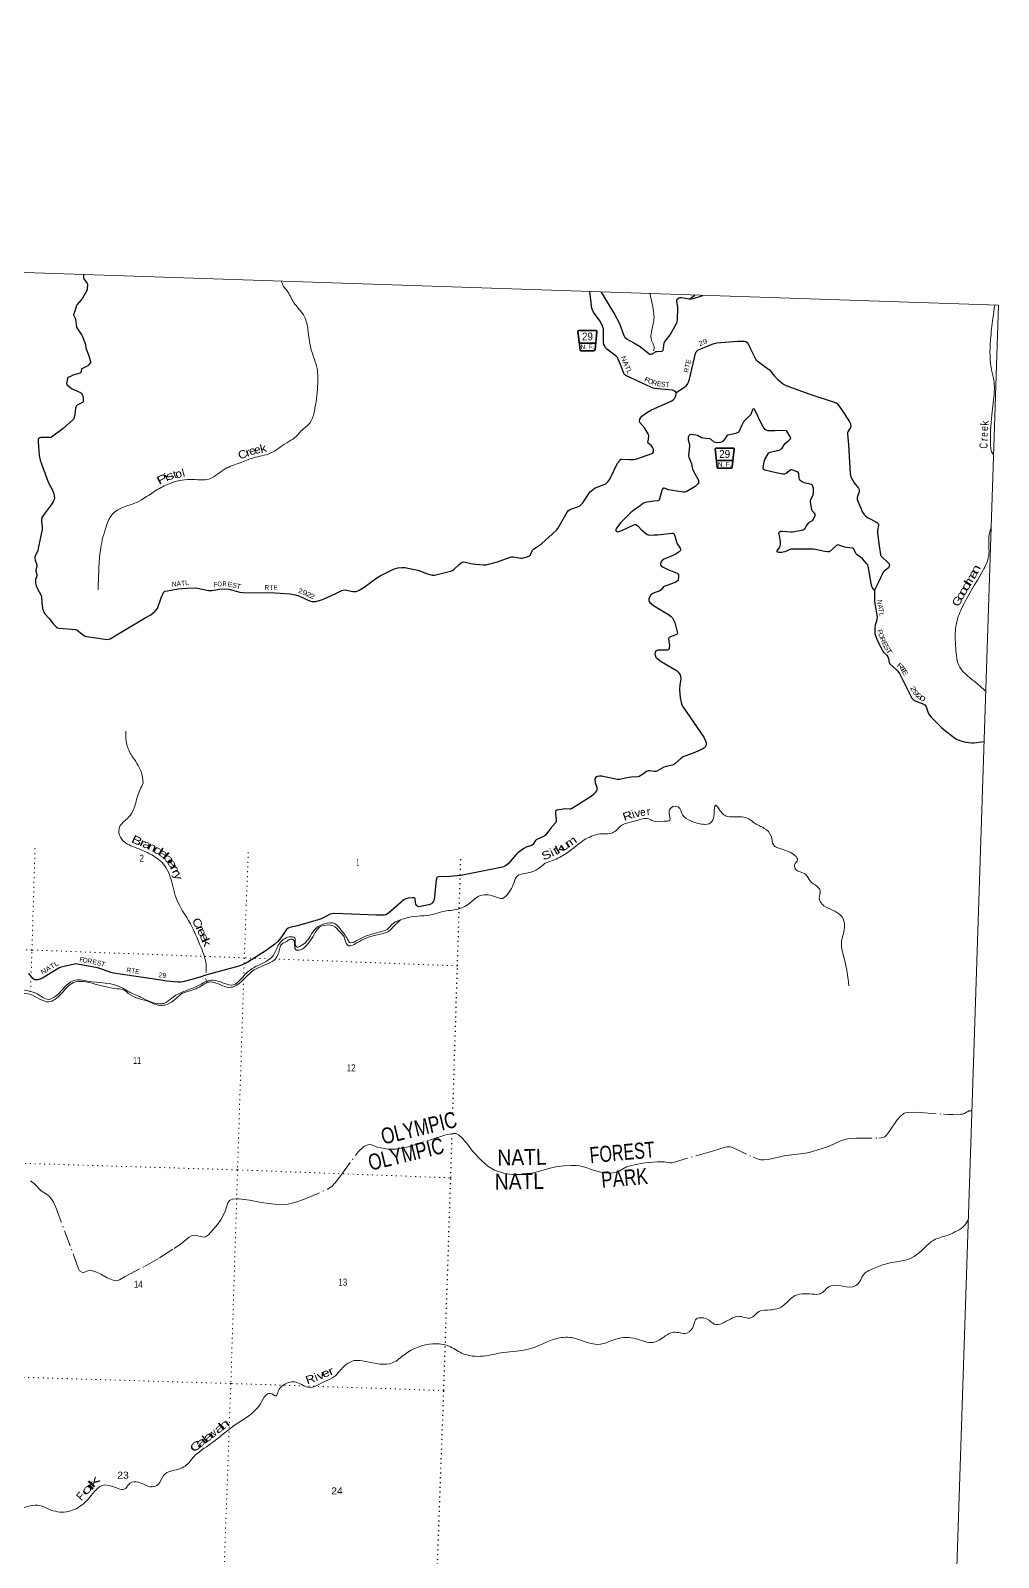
# Model space of a CAD drawing. Header units: feet. Extents: x -932108 to -739700, y 12311 to 202656.
# Drawn here: x -763890 to -739700, y 164492 to 202656 of the extents above; entities that cross this region are included whole.
import ezdxf
from ezdxf.enums import TextEntityAlignment as Align

# ---------------------------------------------------------------- set-up
doc = ezdxf.new("R2010")
doc.units = ezdxf.units.FT
doc.header["$LTSCALE"] = 80
doc.linetypes.add('DOT_DASHED', pattern=[7.7, 5, -1.2, 0.3, -1.2])
doc.linetypes.add('DOTTED', pattern=[1.5, 0.3, -1.2])
for name, color, linetype, lineweight in [('29', 7, 'Continuous', 25), ('30', 7, 'Continuous', 35), ('39', 7, 'Continuous', 13), ('4', 7, 'Continuous', 13), ('44', 7, 'DOT_DASHED', 13), ('6', 7, 'DOTTED', 25), ('7', 7, 'DOTTED', 13)]:
    doc.layers.add(name, color=color, linetype=linetype, lineweight=lineweight)
doc.layers.add('41', color=7, linetype='Continuous')

msp = doc.modelspace()

# ---------------------------------------------------------------- linework, layer by layer
at = {"layer": '29'}
msp.add_line((-747412.06, 195945.88), (-747290.19, 196039.9), dxfattribs=at)
for points in [[(-762563.44, 196554.7), (-762568.93, 196500.8), (-762570.01, 196486.75), (-762566.77, 196471.63), (-762557.09, 196452.07), (-762472.89, 196329.28), (-762466.38, 196312.85), (-762466.38, 196292.33), (-762470.7, 196215.64), (-762476.1, 196183.24), (-762486.72, 196157.66), (-762602.93, 195948.85), (-762623.19, 195921.99), (-762722.75, 195806.27), (-762731.38, 195795.47), (-762738.44, 195779.66), (-762784.78, 195642.98)], [(-747758.03, 193607.46), (-747770.95, 193625.53), (-747792.54, 193642.81), (-747827.08, 193657.93), (-747846.51, 193663.76), (-748212.82, 193697.66), (-748286.93, 193709.78), (-748329.02, 193718.42), (-748384.08, 193740.02), (-748494.87, 193788.84), (-749015.55, 194031.66), (-749034.98, 194046.78), (-749053.59, 194071.09), (-749073.84, 194105.11), (-749143.98, 194308.12), (-749208.76, 194461.56), (-749223.88, 194481), (-749255.37, 194517.82), (-749488.38, 194693.45), (-749517.49, 194727.28), (-749541.23, 194766.16), (-749558.5, 194805.05), (-749569.03, 194862.14), (-749572.54, 195196.06), (-749584.21, 195244.79), (-749600.6, 195291.11), (-749665.4, 195397.49), (-749821.89, 195619.48), (-749852.24, 195691.68), (-749867.23, 195742.62), (-749882.47, 195866.73), (-749908.13, 196127.4)], [(-749632.69, 196118.19), (-749406.87, 195739.25), (-749292.2, 195567.46), (-749169.58, 195333.38), (-749063.08, 195031.93), (-749043.65, 195003.84), (-749026.82, 194982.6), (-748981.04, 194945.52), (-748814.45, 194849.66), (-748652.88, 194758.38), (-748430.23, 194573.08), (-748408.94, 194567.46), (-748380.87, 194565.3), (-748357.12, 194571.78), (-748325.32, 194587.68), (-748271.82, 194625.96), (-748259.97, 194634.43), (-748229.75, 194636.59), (-748108.75, 194638.68), (-748093.74, 194647.39), (-748078.62, 194664.68), (-748073.95, 194717.59), (-748057.8, 194839.11), (-748046.24, 194869.91), (-747902.08, 195050.15), (-747740.76, 195347.34), (-747727.81, 195384.06), (-747718.97, 195418.37), (-747712.18, 195738.28), (-747738.6, 195885.25), (-747739.15, 195903.62), (-747736.12, 195921.14), (-747731.59, 195932.78), (-747725.65, 195941.42), (-747697.58, 195965.18), (-747679.78, 195974.91), (-747654.41, 195980.3), (-747621.64, 195981.45), (-747434.04, 195947.35), (-747412.06, 195945.88)], [(-747412.06, 195945.88), (-747409.91, 195945.74), (-747378.61, 195947.91), (-747321.17, 195959.7), (-747089.97, 196033.23)], [(-762784.78, 195642.98), (-762810.72, 195578.37), (-762814.26, 195556.03), (-762812.88, 195544.88), (-762810.72, 195534.08), (-762774.02, 195463.87), (-762766.03, 195438.41), (-762740.02, 195244.61), (-762731.2, 195221.19), (-762610.71, 195043.21), (-762600.79, 195024.3), (-762520.91, 194836.35), (-762514.17, 194809.98), (-762507.96, 194726.18), (-762501.84, 194699.53), (-762444.76, 194552.11)], [(-747758.03, 193607.46), (-747546.82, 193738.07), (-747504.33, 193778.91), (-747471.95, 193817.8), (-747446.04, 193869.64), (-747417.58, 193937.97), (-747271.28, 194583.49), (-747257.14, 194621.43), (-747235.56, 194645.19), (-747209.65, 194664.63), (-747177.58, 194682.5), (-746855.59, 194815.85), (-746803.05, 194832.41), (-746739.01, 194850.42), (-746220.81, 194889.55), (-746136.68, 194893.62), (-746050.33, 194891.46), (-746016.29, 194880.92), (-745983.4, 194854.74), (-745958.58, 194824.49), (-745916.99, 194729.63), (-745772.91, 194446.44), (-745755.64, 194418.36), (-745731.42, 194397.47), (-745471.75, 194210.97), (-745423.81, 194171.4), (-745296.49, 194017.2), (-745225.64, 193943.09), (-745117.7, 193850.2), (-745068.04, 193817.8), (-744985.34, 193777.01), (-744410.08, 193568.26), (-743756.93, 193346.99), (-743730.62, 193331.74), (-743706.87, 193303.65), (-743621.99, 193180.54), (-743428.93, 192892.16), (-743400.31, 192824.07), (-743389.51, 192774.38), (-743396.09, 192735.02), (-743460.76, 192627.48), (-743469.39, 192603.72), (-743471.83, 192573.41), (-743444.97, 192298.42), (-743404.63, 191573.26), (-743385.59, 191500.16), (-743302.27, 191351.39), (-743198.46, 191216.82), (-743187.66, 191197.38), (-743181.98, 191167.41), (-743181.19, 191123.93), (-743228.68, 190987.83), (-743230.84, 190959.74), (-743227.99, 190934.81), (-743096.24, 190614.4), (-743057.05, 190560.09), (-743020.35, 190523.36), (-742983.65, 190493.12), (-742940.64, 190465.29), (-742764.9, 190377.55), (-742724.58, 190352.7), (-742708.22, 190331.69), (-742700.3, 190311.66), (-742700.83, 190290.05), (-742722.11, 190158.07), (-742724.58, 190108.59), (-742691, 189830.92), (-742644.71, 189551.24), (-742638.24, 189530.72), (-742627.31, 189516.72), (-742454.2, 189351.04), (-742434.76, 189326.57), (-742425.05, 189296.33), (-742427.21, 189265), (-742437.72, 189244.46), (-742449.88, 189229.36), (-742556.74, 189142.95), (-742572.93, 189124.58), (-742587, 189105.24), (-742680.34, 188898.18), (-742800.63, 188665.99)], [(-762444.76, 194552.11), (-762413.19, 194470.56), (-762397.32, 194410.77), (-762389.23, 194380.53), (-762390.84, 194368.65), (-762395.18, 194349.92), (-762403.26, 194339.49), (-762409.74, 194329.76), (-762427.01, 194307.08), (-762459.39, 194275.76), (-762471.26, 194267.12), (-762490.75, 194254.98), (-762605.11, 194203.39), (-762612.67, 194196.91), (-762619.48, 194189.13), (-762628.64, 194146.21)], [(-762628.64, 194146.21), (-762636.96, 194107.25), (-762640.2, 194098.61), (-762646.85, 194091.98), (-762833.42, 194038.12), (-762845.29, 194033.8), (-762861.9, 194026.92), (-762947.84, 193985.2), (-762964.03, 193973.32), (-762970.5, 193962.42), (-762987.23, 193823.18), (-762985.07, 193811.3), (-762979.91, 193802.66), (-762967.8, 193791.85), (-762864.72, 193711.93), (-762829.04, 193691.72), (-762773, 193666.74)], [(-762773, 193666.74), (-762645.07, 193609.71), (-762633.72, 193600.67), (-762618.6, 193586.63), (-762598.1, 193557.46), (-762582.98, 193525.06), (-762578.65, 193495.51), (-762575.43, 193393.28), (-762578.67, 193378.16), (-762582.9, 193369.6), (-762591.62, 193360.88), (-762604.57, 193352.24), (-762722, 193294.08), (-762738.42, 193279.87), (-762750.3, 193261.5), (-762764.81, 193215.43), (-762784.52, 193048), (-762798.33, 192990.39), (-762810.74, 192952.59), (-762819.38, 192939.63), (-762834.98, 192921.58), (-763077.21, 192705.35), (-763366.11, 192490.29), (-763375.83, 192485.97), (-763393.94, 192483.53), (-763604.68, 192486.36), (-763633.27, 192483.8), (-763657.02, 192476.24), (-763681.85, 192462.2), (-763698.56, 192441.39), (-763700.2, 192428.72), (-763699.21, 192370.37)], [(-750477.36, 190619.8), (-750442.57, 190661.61), (-750418.83, 190678.89), (-750384.47, 190694.82), (-750195.64, 190756.72), (-750161.92, 190776.1), (-750136.01, 190797.7), (-750085.89, 190855.2), (-749925.52, 191089.34), (-749891.84, 191131.03), (-749824.06, 191190.88), (-749780.88, 191223.28), (-749731.41, 191243.87), (-749515.76, 191326.91), (-749487.27, 191348.58), (-749465.68, 191372.34), (-749413.42, 191443.64), (-749217.26, 191841.45), (-749155.88, 191921.05), (-749134.29, 191938.33), (-749107.38, 191943.93), (-748917.03, 191931.75), (-748819.09, 191934.01), (-748767.28, 191942.65), (-748709.36, 191957.02), (-748363.65, 192085.87), (-748338.74, 192104.68), (-748324.71, 192126.28), (-748322.57, 192172.57), (-748340.9, 192223.49), (-748353.85, 192253.74), (-748369.34, 192274.13), (-748453.36, 192342.88), (-748457.48, 192346.63), (-748461.79, 192363.91), (-748447.98, 192442.75), (-748440.2, 192523.77), (-748447.94, 192562.8), (-748541.09, 192717.89), (-748658.71, 192861.77), (-748667.97, 192895.35), (-748663.65, 192942.87), (-748639.9, 192981.76), (-748609.25, 193018.23), (-748581.61, 193044.41), (-748473.67, 193117.86), (-748367.04, 193174.44), (-748032.69, 193323.66), (-747864.86, 193403.01), (-747830.32, 193426.78), (-747799.17, 193460.14), (-747759.08, 193528.31), (-747752.6, 193571.52), (-747758.03, 193607.46), (-747758.03, 193607.46)], [(-744437.78, 191325.12), (-744525.33, 191345.06), (-744592.57, 191369.04), (-744622.79, 191386.33), (-744661.65, 191420.89), (-744674.61, 191438.17), (-744683.95, 191464.26), (-744691.88, 191587.23), (-744707.11, 191611.07), (-744728.58, 191628.28), (-744838.68, 191671.48), (-744865.54, 191676.23), (-744886.18, 191673.64), (-745005.98, 191585.07), (-745047.84, 191570.1), (-745092.34, 191569.95), (-745259.5, 191604.98), (-745534.9, 191671.48), (-745564.02, 191684.89), (-745578.08, 191701.73), (-745582.4, 191725.49), (-745553.67, 191872.64), (-745534.9, 191935.04), (-745446.39, 192090.58), (-745426.96, 192110.02), (-745408.84, 192118.04), (-745224.62, 192162.09), (-745159.26, 192176.99), (-745127.06, 192196.94), (-745107.45, 192218.03), (-745059.3, 192300.78), (-745030.8, 192330.36), (-744943.53, 192399.07), (-744896.95, 192451.34), (-744890.48, 192472.94), (-744894.23, 192491.51), (-744987.63, 192639.28), (-744998.42, 192652.25), (-745019.07, 192659.63), (-745278.35, 192652.04), (-745465.02, 192654.09), (-745504.66, 192665.21), (-745532.73, 192684.65), (-745580.22, 192749.46), (-745614.34, 192811), (-745785.32, 193177.19), (-745800.28, 193191.19), (-745827.41, 193198.79), (-745839.29, 193192.32), (-745848.96, 193176.77), (-745884.97, 193061.89), (-745902.97, 193038.93), (-746040.67, 192910.87), (-746073.52, 192872.59), (-746116.93, 192793.3), (-746188.72, 192629.55), (-746203.05, 192611.2), (-746223.55, 192598.24), (-746270.71, 192580.19), (-746454.58, 192546.14), (-746466.43, 192542.07), (-746484.77, 192524.79), (-746584.08, 192395.17), (-746604.87, 192376.95), (-746644.53, 192360.61), (-746711.45, 192354.13), (-746768.22, 192356.23), (-746802.12, 192369.25), (-746884.16, 192440.54), (-746913.61, 192450.99), (-747009.49, 192458.56)], [(-763699.21, 192370.37), (-763699.12, 192365.37), (-763674.23, 192032.43), (-763647.3, 191921.04), (-763607.71, 191802.17), (-763438.1, 191354.48), (-763339.94, 191169.22), (-763306.22, 191078.53), (-763296.46, 191029.75), (-763293.26, 190968.36), (-763299.74, 190938.11), (-763312.69, 190903.55), (-763334.28, 190858.18), (-763370.42, 190802.05), (-763553.02, 190567.87), (-763583.64, 190516.86), (-763596.59, 190490.93), (-763613.87, 190432.6), (-763613.12, 190393.75), (-763598.12, 190243.2), (-763596.59, 190184.17), (-763633.63, 190024.26), (-763683.58, 189793.78), (-763699.15, 189706.74), (-763710.3, 189656.59), (-763774.71, 189518.8), (-763781.18, 189499.36), (-763782.97, 189466.87), (-763776.87, 189421.59), (-763734.29, 189303.22), (-763732.61, 189261.73), (-763754.72, 189173.82), (-763756.36, 189142.91), (-763734.77, 189060.82), (-763735.72, 189023.14), (-763765, 188937.68), (-763770.26, 188892.21), (-763767.16, 188842.63), (-763752.04, 188775.66), (-763727.99, 188716.76), (-763621.75, 188533.24), (-763612.8, 188492.67), (-763596.7, 188264.31), (-763582.58, 188179.42), (-763561.31, 188123.11), (-763539.4, 188088.69), (-763428.17, 187962.72), (-763316.56, 187819.04), (-763253.36, 187753.85), (-763214.5, 187730.09), (-763171.38, 187718.29), (-762766.89, 187685.15), (-762740.63, 187678.24), (-762723.36, 187667.44), (-762565.76, 187539.98), (-762541.29, 187527.77), (-762492.36, 187507.57), (-762197.91, 187468.61), (-761980.71, 187438.44), (-761937.77, 187442.16), (-761902.99, 187453.57), (-761626.55, 187620.14), (-761023.94, 187972.93)], [(-747009.49, 192458.56), (-747085.83, 192464.58), (-747121.64, 192475.1), (-747225.26, 192533.43), (-747261.85, 192544.32), (-747378.54, 192555.03), (-747416.29, 192549.34), (-747438.99, 192529.11), (-747456.26, 192492.38), (-747458.42, 192457.82), (-747454.65, 192424.53), (-747422.32, 192311.43), (-747417.4, 192269.88), (-747446.54, 192025.76), (-747439.01, 191995.84), (-747368.46, 191825.48), (-747355.38, 191737.02), (-747347.23, 191699.56), (-747293.99, 191592.96), (-747197.5, 191417.76), (-747192.87, 191390.64), (-747192.87, 191371.2), (-747199.34, 191347.44), (-747212.3, 191325.83), (-747281.06, 191262.4), (-747506.42, 191129.66), (-747544.76, 191118.45), (-747581.46, 191118.45), (-747740.89, 191143.27), (-747842.68, 191157.33), (-747936.51, 191177.63), (-748052.09, 191213.5), (-748071.82, 191214.03), (-748088.79, 191207.02), (-748103.9, 191181.1), (-748127.96, 191097.8), (-748180.1, 190921.42), (-748188.1, 190911.06), (-748211.85, 190900.26), (-748311.62, 190891.67), (-748482.77, 190870.02), (-748525.51, 190860.6), (-748566.97, 190841.93), (-748657.4, 190775.42)], [(-742800.63, 188665.99), (-742845.02, 188727.04), (-742855.82, 188746.48), (-742870.59, 188794.31), (-742953, 189267.18), (-742968.06, 189301.67), (-742987.49, 189327.59), (-743101.91, 189450.72), (-743146.29, 189489.55), (-743231.45, 189554.42), (-743261.46, 189587.32), (-743316.71, 189699.15), (-743327.51, 189712.11), (-743343.32, 189720.03), (-743489.42, 189733.72), (-743535.26, 189744.27), (-743685.88, 189796.37), (-743710.15, 189797.96), (-743733.37, 189794.2), (-743748.48, 189785.56), (-743902.16, 189642.13), (-743934.15, 189630.02), (-743973, 189625.7), (-744043.03, 189632.69), (-744272.21, 189684.15), (-744325.97, 189690.52), (-744856.16, 189695.09), (-744891.59, 189690.52), (-745037.11, 189628.93), (-745077.25, 189617.07), (-745113.95, 189612.75), (-745187.35, 189610.59), (-745217.58, 189617.07), (-745229.93, 189627.18), (-745228.37, 189647.31), (-745167.92, 189740.2), (-745152.59, 189776.74), (-745146.33, 189817.97), (-745146.33, 189878.46), (-745159.75, 189981.06), (-745187.92, 190098.02), (-745179.79, 190120.41), (-745158.2, 190137.69), (-745136.61, 190144.17), (-745104.06, 190143.32), (-744885.91, 190122.24), (-744836.53, 190122.57), (-744577.47, 190176.58), (-744553.72, 190189.54), (-744541.96, 190199.11), (-744495.26, 190273.63), (-744440.41, 190351.88), (-744417.71, 190373.16), (-744350.2, 190406.98), (-744337.83, 190418.53), (-744324.88, 190440.13), (-744283.86, 190530.86), (-744281.7, 190561.1), (-744292.04, 190583.17), (-744353.86, 190655.21), (-744366.97, 190684.24), (-744399.35, 190874.35), (-744397.2, 190893.79), (-744395.37, 190912.66), (-744334.41, 191052.74), (-744320.55, 191105.49), (-744318.46, 191168.28), (-744320.55, 191215.66), (-744335.67, 191263.19), (-744357.26, 191295.59), (-744381.86, 191312.39), (-744437.78, 191325.12)], [(-761023.94, 187972.93), (-760885, 188054.27), (-760771.73, 188142.7), (-760721.07, 188211.02), (-760625.78, 188476.04), (-760564.96, 188612.13), (-760536.42, 188639.57), (-760471.27, 188651.11), (-760202.62, 188698.41), (-760109.77, 188711.98), (-759992.38, 188721.66), (-759802.4, 188725.98), (-759720.02, 188718.77), (-759444.02, 188661.17), (-759362.47, 188663.15), (-759158.67, 188692.55), (-759038.15, 188700.05), (-758931.81, 188691.19), (-758662.51, 188622.28), (-758577.08, 188611.66), (-757780.32, 188599.81), (-757412.52, 188579.08), (-757271.93, 188551.3), (-757188, 188527.23), (-756915.62, 188399.68), (-756849.06, 188384.65), (-756811.28, 188382.49), (-756761.63, 188388.97), (-756617.55, 188426.02), (-756533.86, 188458.1), (-756258.86, 188582.45), (-756110.72, 188656.85), (-756072.94, 188671.97), (-756030.91, 188673.1), (-755837.43, 188634.81), (-755794.45, 188630.92), (-755751.27, 188635.24), (-755710.25, 188652.53), (-755674.63, 188669.81), (-755550.7, 188741.55), (-755237.65, 188973.5), (-755155.42, 189026.26), (-754820.51, 189196.06), (-754710.69, 189225.01), (-754607.06, 189233.65), (-754524.04, 189234.46), (-754464.57, 189220.69), (-754207.08, 189166.15), (-753969.29, 189072.4), (-753853.61, 189043.54), (-753837.42, 189041.38), (-753797.48, 189043.54), (-753724.79, 189058.47), (-753395.92, 189142.92), (-753345.2, 189160.2), (-753309.01, 189181.03), (-753176.19, 189308.78), (-753128.22, 189350.31), (-753099.08, 189367.59), (-753073.6, 189373.48), (-753028.91, 189371.91), (-752888.15, 189335.45), (-752769.85, 189320.06), (-752571.23, 189302.78), (-752511.87, 189304.94), (-752473.36, 189309.98), (-752218.13, 189375.73), (-751899.82, 189492.89), (-751870.62, 189498.51), (-751826.42, 189499.37), (-751678.74, 189472.28), (-751638.6, 189469.12), (-751606.22, 189471.28), (-751541.45, 189482.09), (-751480.96, 189501.88), (-751422.71, 189529.61), (-751396.97, 189551.17), (-751353.41, 189651.8), (-751341.75, 189670.03), (-751316.93, 189689.47), (-751122.49, 189830.39), (-750741.58, 190169.06), (-750712.18, 190207.24), (-750477.36, 190619.8)], [(-748657.4, 190775.42), (-748681.6, 190757.62), (-748815.24, 190669.11), (-748895.67, 190602.49), (-749140.72, 190362.34), (-749245.87, 190221.69), (-749265.35, 190185.21), (-749265.35, 190165.77), (-749254.56, 190146.32), (-749240.75, 190135.49), (-749224.34, 190129.04), (-749187.63, 190133.36), (-749109.36, 190161.24), (-748813.39, 190303.7), (-748788.25, 190310.51), (-748764.5, 190308.34), (-748729.69, 190284.97), (-748708.37, 190265.14), (-748624.89, 190177.53), (-748476.28, 190059.91), (-748448.49, 190049.75), (-748422.31, 190042.63), (-748314.35, 190051.31)], [(-748314.35, 190051.31), (-748221.5, 190052.39), (-747856.7, 190092.58), (-747837.26, 190092.32), (-747824.31, 190085.84), (-747804.88, 190064.23), (-747779.64, 189996.04), (-747744.43, 189876.29), (-747727.01, 189830.26), (-747650.56, 189715.73), (-747645.12, 189690.51), (-747648.35, 189666.74), (-747658.08, 189647.3), (-747678.58, 189625.7), (-747703.41, 189606.26), (-747753.77, 189573.02), (-747873.86, 189522.18)], [(-747873.86, 189522.18), (-748065.45, 189441.07), (-748110.35, 189403.19), (-748138.41, 189364.3), (-748147.05, 189327.58), (-748142.45, 189301.51), (-748125.46, 189277.89), (-748093.08, 189251.97), (-748030.69, 189221.85), (-747934.34, 189178.63)], [(-747934.34, 189178.63), (-747732.55, 189094.27), (-747718.16, 189081.66), (-747698.01, 189055.38), (-747693.69, 189014.34), (-747701.5, 188921.05), (-747714.19, 188904.16), (-747753.05, 188873.92), (-747847.08, 188831.73), (-748016.43, 188778.87), (-748060.46, 188756.62), (-748130.85, 188679.49), (-748178.63, 188646.41), (-748277.64, 188607.89)], [(-748277.64, 188607.89), (-748335.31, 188585.46), (-748368.32, 188562.84), (-748386.66, 188547.72), (-748420.78, 188492.2), (-748435.25, 188450.5), (-748436.32, 188413.78), (-748430.31, 188388.46), (-748413.66, 188359.77), (-748323.23, 188288.95), (-747943.34, 188062.53), (-747879.34, 188011.97), (-747844.79, 187973.09), (-747818.89, 187929.88), (-747787.43, 187863.39), (-747723.9, 187592.88), (-747741.32, 187563.76), (-747883.55, 187514.36), (-747931.15, 187484.87), (-747943.88, 187452.29), (-747921.33, 187287.49), (-747933.3, 187208.35), (-747954.89, 187178.1), (-747975.66, 187165.2), (-748130.04, 187172.21), (-748213.96, 187165.14), (-748259.35, 187148.39), (-748283.04, 187104.66), (-748287.36, 187065.77), (-748266.56, 186994.56), (-748231.23, 186957.76), (-748127.66, 186886.01), (-747747.64, 186663.96), (-747710.6, 186630.37), (-747652.65, 186551.63), (-747644.02, 186521.38), (-747640.33, 186452.02), (-747661.29, 186305.36), (-747669.36, 186186.85), (-747652.45, 185974.21), (-747631.06, 185860.34), (-747611.63, 185799.85), (-747579.92, 185743.76), (-747063.07, 184994.68), (-747022.26, 184903.34), (-747007.15, 184862.29), (-747004.99, 184821.25), (-747011.47, 184780.2), (-747033.06, 184747.8), (-747050.33, 184728.35), (-747086.9, 184705.33), (-747288.84, 184611.84), (-747576, 184501.52), (-747626.93, 184470.74), (-747785.41, 184330.86), (-747811.32, 184311.42), (-747843.68, 184295.7), (-748005.62, 184261.73), (-748060.39, 184240.7), (-748239.85, 184142.92), (-748263.6, 184134.28), (-748292.97, 184132.2), (-748419.03, 184149.4), (-748451.02, 184149.34), (-748473.01, 184145.08), (-748492.44, 184134.28), (-748571.99, 184075.23), (-748680.26, 184013.31), (-748711.02, 184001.71), (-748870.01, 183990.86), (-748934.47, 183984.95), (-749138.74, 183941.55), (-749169.23, 183935.53), (-749231.84, 183939.85), (-749303.15, 183948.89), (-749620.43, 184017.62), (-749672.12, 184022.89), (-749726.22, 184013.3), (-749752.12, 184000.34), (-749774.1, 183976.17), (-749784.51, 183954.98), (-749790.98, 183922.57), (-749782.02, 183860.38), (-749741.33, 183736.79), (-749734.85, 183691.42), (-749737.01, 183671.98), (-749745.65, 183656.86), (-749778.5, 183608.16), (-749789.7, 183595.26)], [(-742800.63, 188665.99), (-742795.37, 188383.55), (-742793.71, 188335.62), (-742733.85, 187999.03), (-742736.54, 187947.6), (-742744.64, 187895.34), (-742784, 187791.08), (-742787.82, 187741.96), (-742792.14, 187659.87), (-742787.82, 187582.1), (-742767.44, 187508.42), (-742742.48, 187446), (-742601.08, 187150.05), (-742575.88, 187116.04), (-742493.14, 187039.87), (-742463.39, 186998.34), (-742447.8, 186962.1), (-742432.15, 186853.27), (-742417.58, 186826.01), (-742333.03, 186756.01), (-742245.95, 186679.11), (-742211.41, 186640.22), (-742176.03, 186588.85), (-742083.82, 186405.78), (-741862.76, 185972.7), (-741834.59, 185937.5), (-741785.04, 185903.57), (-741563.76, 185819.32), (-741540.02, 185804.2), (-741529.22, 185793.4), (-741503.32, 185750.2), (-741458.41, 185601.15), (-741425.6, 185540.65), (-741385.77, 185492.75), (-741111.67, 185225.75), (-741012.18, 185145.33), (-740843.79, 185007.07), (-740763.92, 184955.22), (-740664.48, 184911.11), (-740558.82, 184879.61), (-740437.93, 184858.01), (-740373.16, 184853.69), (-740319.03, 184853.88), (-740059.85, 184889.01)], [(-749789.7, 183595.26), (-749816.89, 183563.97), (-749878.15, 183511.35), (-750372.79, 183205.37), (-750392.22, 183196.73), (-750410.92, 183194.5), (-750541.23, 183200.73), (-750580.04, 183196.73), (-750741.02, 183171.19), (-750759.22, 183155.68), (-750767.86, 183134.08), (-750768.33, 183076.04), (-750752.75, 182937.49), (-750754.55, 182889.51), (-750759.22, 182874.85), (-750774.33, 182848.92), (-750897.15, 182710.06), (-751012.88, 182552.97), (-751052.13, 182521.01), (-751237.4, 182438.47), (-751256.83, 182425.51), (-751266.58, 182413.92), (-751330.23, 182317.5), (-751341.03, 182304.53), (-751369.25, 182287.2), (-751501.25, 182243.46), (-751557.98, 182213.8), (-751709.1, 182101.47), (-751752.3, 182063.52), (-751957.04, 181828.06), (-752017.82, 181779.59), (-752052.36, 181762.31), (-752095.54, 181747.19), (-752179.38, 181725.23), (-753133.53, 181536.1), (-753411.47, 181511.1), (-753700.98, 181500.49), (-753717.91, 181494.43), (-753737.34, 181477.15), (-753753.96, 181418.17), (-753806.6, 180929.67), (-753817.22, 180891.72), (-753842.04, 180857.15), (-753869.03, 180831.23), (-753933.28, 180805.73), (-754184.23, 180753.46), (-754209.89, 180760.68), (-754247.91, 180796.66), (-754261.94, 180822.59), (-754268.36, 180872.63), (-754273.61, 180954.83), (-754285.69, 180973.81), (-754304.04, 180982.45), (-754345.01, 180981.16), (-754455.16, 180973.81), (-754512.5, 180956.58), (-754558.78, 180930.6), (-754615.56, 180877.89), (-754624.38, 180870.35)], [(-754624.38, 180870.35), (-754942.26, 180598.37), (-755007.83, 180554.71), (-755054.47, 180545.98), (-755247.16, 180548.23), (-756296.66, 180584.95), (-756348.48, 180580.63), (-756403.02, 180569.73), (-756523.79, 180501.62), (-756629.13, 180451.02), (-756701.06, 180425.34), (-757222.15, 180276.18), (-757408.48, 180239.31), (-757453.81, 180217.71), (-757490.22, 180186.83), (-757637.71, 179981.53), (-757710.72, 179885.02), (-757781.65, 179822.13), (-757997.99, 179659.08), (-758457.68, 179366.56), (-758556.99, 179319.03), (-758685.84, 179269.22), (-759480.34, 179050.9), (-759707.62, 178980.24), (-760087.62, 178878.34), (-760143.75, 178869.69), (-760203.29, 178870.27), (-760491.51, 178897.63), (-760627.23, 178917.96)], [(-760627.23, 178917.96), (-761819.03, 179096.53), (-761883.73, 179114.88), (-762132.06, 179204.54), (-762215.25, 179227.68), (-762713.99, 179323.89), (-762751.65, 179325.52), (-762792.67, 179321.2), (-763049.57, 179265.03), (-763126.27, 179245.23), (-763185.58, 179221.82), (-763591.31, 178972.2), (-763660.53, 178943.15), (-763708.02, 178930.19), (-763759.83, 178925.87), (-763783.58, 178930.19), (-763797.24, 178938.86), (-763820.28, 178956.11), (-763932.99, 179090.39)]]:
    msp.add_lwpolyline(points, dxfattribs=at)
at = {"layer": '30'}
for p, q in [((-750171.12, 194844.1), (-749766.05, 194844.1)), ((-746741.48, 191908.14), (-746336.41, 191908.14))]:
    msp.add_line(p, q, dxfattribs=at)
for points in [[(-750125.27, 194653.55), (-750144.25, 194655.66), (-750155.49, 194675.35), (-750211.02, 195136.01), (-750205.4, 195147.26), (-750191.34, 195155.7), (-749749.94, 195154.29), (-749742.91, 195150.07), (-749735.88, 195134.6), (-749782.98, 194680.98), (-749792.12, 194661.99), (-749802.65, 194652.84)], [(-746695.63, 191717.59), (-746714.61, 191719.7), (-746725.85, 191739.39), (-746781.38, 192200.05), (-746775.76, 192211.3), (-746761.7, 192219.74), (-746320.3, 192218.33), (-746313.27, 192214.11), (-746306.24, 192198.64), (-746353.34, 191745.02), (-746362.48, 191726.03), (-746373.01, 191716.88)]]:
    msp.add_lwpolyline(points, close=True, dxfattribs=at)
at = {"layer": '39'}
for points in [[(-762201.98, 188672.93), (-762179.24, 189263.74), (-762136.7, 189728.67), (-761996.88, 190262.89), (-761834.4, 190580.27), (-761245.42, 190860.51), (-760746.35, 191166.11), (-760423.83, 191328.47), (-759903.48, 191435.45), (-759410.5, 191452.52), (-759028.5, 191699.63), (-758651.99, 191847.98), (-758318.59, 191975.64), (-757900.88, 192090.25), (-757488.09, 192352.42), (-757281.73, 192482.5), (-757130.82, 192642.79), (-756894.86, 192868.76), (-756796.28, 193147.98), (-756714.31, 193758.93), (-756730.85, 194207.76), (-756882.75, 194709.78), (-756957.18, 195176.79), (-757042.68, 195500.82), (-757314.48, 195863.68), (-757481.8, 196156.25), (-757564.93, 196260.12), (-757617.45, 196389.82)], [(-748410.61, 196077.29), (-748320.31, 195635.8), (-748308.96, 195441.56), (-748370.39, 195128.73), (-748370.11, 194906.61), (-748310.28, 194771.26), (-748318.7, 194646.37)], [(-739792.16, 195790.82), (-739838.61, 195468.25), (-739897.95, 194927.18), (-739867.23, 194134.6), (-739808.32, 193857.94), (-739804.01, 193635.68), (-739864.76, 193054.28), (-739896.38, 192267.93), (-739872.97, 192129.81), (-739840.48, 192078.19), (-739823.61, 192058.63)], [(-739883.63, 190244.57), (-739939.54, 190001.95), (-739944.28, 189521.56), (-740090.39, 189153.13), (-740619.8, 188212.57), (-740759.55, 187795.46), (-740767.69, 187218.27), (-740665.25, 186744.23), (-740492.67, 186544.35), (-740255.3, 186350.29), (-740019.53, 186143.92)], [(-761072.36, 183852.16), (-761126.1, 184136.66), (-761358.48, 184530.44), (-761483.97, 184807.42), (-761508.51, 185143.45)], [(-761072.36, 183852.16), (-761214.47, 183515.84), (-761316.91, 183184.24), (-761438.72, 182990.63), (-761654.31, 182770.01), (-761682.25, 182663.98), (-761611.36, 182441.41), (-761289.41, 182242.37), (-760862.16, 182053.77), (-760542.55, 181788.18), (-760343.51, 181306.72), (-760276.33, 181035.82), (-759941.16, 180408.26), (-759627.71, 179737.03), (-759497.2, 179257.97), (-759505.17, 179111.81)], [(-743436.84, 178778.81), (-743554.23, 179459.32), (-743623.5, 179843.36), (-743549.31, 180232.48), (-743580.18, 180445.57), (-743686.43, 180580.53), (-744105.94, 180817.31), (-744177.5, 180963.18), (-744152.71, 181152.11), (-744239.52, 181266.2), (-744404.29, 181401.19), (-744509.84, 181556.32), (-744778.93, 181709.09), (-744793.74, 181804.51), (-744720.83, 181927.14), (-744781.72, 182032.25), (-745141.07, 182200.29), (-745319.22, 182299.41), (-745382.05, 182521.69), (-745552.83, 182715.45), (-745796.42, 182847.14), (-745938.07, 182951.03), (-746113.81, 183003.62), (-746504.67, 183021.34), (-746714.92, 183240.7), (-746775.49, 183297.34), (-746796.11, 183227.39), (-746815.49, 183020.1), (-746894.13, 182849.2), (-747080.9, 182817.37), (-747390.75, 182900.9), (-747593.25, 183053.37), (-747701.42, 183248.97), (-747869.27, 183238.69), (-747928.6, 183157.98), (-747910.08, 182995.8), (-747914.64, 182923.27), (-748050.95, 182891.7), (-748335.21, 182899.62), (-748446.31, 182953.99), (-748742.48, 182909.84), (-749134.69, 182774.14), (-749346.56, 182601.85), (-749607.69, 182578.69), (-750009.77, 182449.4), (-750506.86, 182085.17), (-750843.84, 181913.22), (-751025.97, 181840.85), (-751218.79, 181694.14), (-751492.62, 181596.71), (-751725.42, 181518.03), (-751825.49, 181311.54), (-751935.5, 181109.44), (-752095.93, 180965.64), (-752293.98, 181014.97), (-752699.66, 181013.01), (-752882.25, 180869.98), (-753207.21, 180695.59), (-753584.64, 180636.11), (-753810.98, 180569.32), (-754453.64, 180484.8), (-754647.83, 180424.58)], [(-754647.44, 180424.95), (-754833.26, 180247.71), (-754962.61, 180127.05), (-755081.06, 180086.77), (-755363.83, 180021.96), (-755778.18, 179830.5), (-755941.33, 179781.69), (-756016.75, 179875.19), (-756041.64, 179970.96), (-756207.83, 180180.71), (-756275.9, 180253.76), (-756433.71, 180299.67), (-756669.77, 180243.31), (-756801.24, 180062.15), (-756941.9, 179849.01), (-757178.17, 179671.52), (-757248.71, 179673.98), (-757290.76, 179798.62), (-757322.44, 179930.97), (-757390.54, 179945.47), (-757507.97, 179876.89), (-757629.64, 179802.4), (-757665.92, 179688.58), (-757800.36, 179422.72), (-758032.57, 179303.64), (-758322.06, 179162.34), (-758738.53, 178795.29), (-758881.66, 178741.75), (-759303.94, 178862.1), (-759469.3, 178866.63), (-759635.32, 178772.15), (-759989.44, 178629.07), (-760089.62, 178592.19), (-760243.22, 178470.36), (-760505.27, 178305.89), (-760633.03, 178288.15), (-760942.39, 178385.79), (-761449.76, 178591.33), (-761530.13, 178658.75), (-761732.28, 178706.21), (-762323.1, 178833.89), (-762814.6, 178859.17), (-762982.24, 178739.85), (-763118.84, 178585.11), (-763283.44, 178437.42), (-763432.76, 178380.05), (-763676.25, 178457.22), (-763894.49, 178563.79), (-764364.84, 178616.6), (-764585.41, 178656.62), (-764806.13, 178692.61), (-764847.07, 178675.87), (-764833.64, 178598.67), (-764783.6, 178471.74), (-764823.88, 178416.61), (-765005.35, 178420.94), (-765274.32, 178519.2), (-765766.99, 178683.83), (-765818.22, 178661.39), (-765839.26, 178579.34), (-765951.71, 178365.21), (-766154.54, 178341), (-766314.29, 178383.96), (-766620.25, 178463.31), (-767211.04, 178304.28), (-767398.7, 178074.61), (-767569.13, 177818.09), (-767675.67, 177714.8), (-767736.84, 177696.75), (-767780.41, 177730.83)], [(-767779.36, 177730.01), (-767688.08, 177763.69), (-767504.99, 178035.93), (-767166.49, 178423.87), (-766810.17, 178514.38), (-766477.12, 178516.86), (-766128.44, 178389.57), (-765953.44, 178488.44), (-765842.3, 178722.81), (-765738.81, 178739.38), (-765361.63, 178619.17), (-764848.45, 178463.91), (-764879.75, 178549.81), (-764919.28, 178688.49), (-764831.87, 178764.18), (-764534.78, 178719.46), (-764330.26, 178682.02), (-763994.02, 178660.16), (-763722.46, 178577.97), (-763438.7, 178440.83), (-763295.5, 178496.4), (-762950.84, 178829.61), (-762804.63, 178913.33), (-762464.15, 178897.38), (-761624.12, 178740.79), (-761463.9, 178648.36), (-761144.39, 178498.93), (-760655.8, 178329.33), (-760540.14, 178347.49), (-760360.19, 178472.44), (-760225.86, 178562.64), (-760080.21, 178630.23), (-759906.47, 178694.4), (-759627.43, 178824.38), (-759422.56, 178912.11), (-759045.7, 178840.37), (-758823.11, 178800.27), (-758619.65, 178962.76), (-758350.66, 179209.78), (-757955.91, 179418.07), (-757818.29, 179544.5), (-757687.74, 179814.53), (-757635.02, 179879.32), (-757344.08, 180004.42), (-757286.33, 179982.21), (-757276.19, 179868.78), (-757226.08, 179743.86), (-757132.1, 179776.92), (-756976.05, 179910.78), (-756740.87, 180229.65), (-756547.67, 180329.9), (-756275.29, 180328.45), (-756152.63, 180200.99), (-755965.97, 179942.07), (-755916.33, 179861.58), (-755771.95, 179892.88), (-755570.55, 179996.88), (-755131.98, 180130.95), (-754978.55, 180190.2), (-754817.63, 180348.12), (-754731.14, 180397.59), (-754647.83, 180424.58)], [(-759518.1, 178965.23), (-759517.6, 178963.89), (-759492.02, 178897.93)], [(-743148.27, 171415.03), (-743066.3, 171565.61), (-742782.08, 171729.31), (-742438.88, 171848.55), (-741938.9, 171950.18), (-741522.67, 172252.62), (-741351.89, 172404.14), (-741018.55, 172529.78), (-740787.12, 172626.67), (-740589.11, 172748.97), (-740457.92, 172922.06)], [(-771519.61, 167444.82), (-771223.4, 167287.86), (-771026.3, 167336.58), (-770928.95, 167407.88), (-770705.2, 167343.52), (-770412.45, 167347.41), (-770209.03, 167451.34), (-769833.9, 167387.74), (-769479.85, 167068.44), (-769057.73, 166906.28), (-768854.97, 166933.51), (-768679.34, 167050.53), (-768497.84, 166989.66), (-768244.74, 166841.49), (-767973.92, 166680.57), (-767785.14, 166367.06), (-767544.41, 166326.33), (-767341.87, 166232.42), (-766848.4, 166148.52), (-766135.3, 166054.92), (-765866.96, 165938.52), (-765346.6, 165930.41), (-765109.52, 165958.46), (-764995.8, 165863.62), (-764966.31, 165668.75), (-764552.04, 165628), (-764145.62, 165708.68), (-763656.42, 165790.5), (-763431.64, 165697.83), (-762992.01, 165631.97), (-762625.23, 165790.77), (-762290.23, 166136.43), (-762099.14, 166291.28), (-761831.79, 166261.73), (-761518.64, 166214.43), (-761405.07, 166345.74), (-761196.34, 166370.74), (-760849.18, 166257.64), (-760701.87, 166315.07), (-760568.92, 166538.58), (-760459.13, 166619.55), (-760056.91, 166752.87), (-759811.97, 167004.77), (-759382.6, 167337.03), (-758789.4, 167794.81), (-758147.09, 168329.62), (-758008.3, 168546.87), (-757903.74, 168593.69), (-757754.7, 168527.9), (-757697.91, 168651.1), (-757583.98, 168792.49), (-757296.33, 168881.36), (-756953.98, 168746.22), (-756516.72, 168900.52), (-756292.86, 169011.82), (-756169, 169148.83), (-755798.6, 169410.47), (-755520.75, 169392.67), (-754831.73, 169360.48), (-754539.91, 169568.34), (-753834.59, 169828.36), (-753430.96, 169771.83), (-753116.15, 169599.29), (-752577.98, 169523.92), (-752064.17, 169617), (-751450.01, 169694.44), (-750762.76, 169957.11), (-750372.28, 169985.85), (-749649.64, 169819.23), (-749265.63, 169951.17), (-748748.89, 169955.3), (-748336.38, 169864.14), (-748025.96, 170026.92), (-747826.99, 170118.9), (-747486.58, 170100.93), (-747320.71, 170284.93), (-747271.2, 170430.59), (-746983.94, 170450.83), (-746796.64, 170325.14), (-746398.74, 170450.54), (-746198.54, 170520.26), (-745889.14, 170481.17), (-745685.96, 170635.59), (-745399.94, 170678.08), (-745098.04, 170770.49), (-744831.35, 171009.52), (-744352.8, 171075.56), (-744158.88, 171080.89), (-743928.44, 171264.64), (-743267.82, 171285.95), (-743148.27, 171415.03)]]:
    msp.add_spline(points, degree=3, dxfattribs=at)
at = {"layer": '4'}
msp.add_lwpolyline([(-924530.42, 202655.58), (-893729.37, 201405.05), (-862926.63, 200196.88), (-832122.26, 199031.09), (-801316.3, 197907.67), (-770508.84, 196826.62), (-739699.92, 195787.95), (-745759.19, 12310.89), (-776820.49, 13358.06), (-807880.32, 14447.96), (-838938.61, 15580.59), (-869995.32, 16755.93)], dxfattribs=at)
at = {"layer": '44'}
for points in [[(-755694.64, 174641.88), (-755559.12, 174761.99), (-755462.64, 174809.06), (-755383.62, 174812.39), (-755225.51, 174748.86), (-754948.63, 174694.53), (-754754.33, 174696.7), (-754441.07, 174757.85), (-753917.43, 174922.38), (-753515.51, 175055.65), (-753315.66, 175090.16), (-753254.42, 175084.51), (-753192.49, 175054.53), (-753117.23, 174991.54), (-752998.12, 174855.08), (-752844.43, 174648.2), (-752613.94, 174400.96), (-752459.6, 174271.24), (-752293.61, 174173.22), (-752068.77, 174097.28), (-751923.17, 174071.95), (-751770.48, 174059.72), (-751605.27, 174061.89), (-751493.73, 174072.83), (-751318.72, 174106.59), (-751140.16, 174156.19), (-750939.7, 174215.04), (-750765.28, 174255.68), (-750559.67, 174282.62), (-750382.4, 174290.43), (-750256.92, 174286.86), (-750172.05, 174278.08), (-750040.78, 174247.46), (-749847.9, 174182.4), (-749679.86, 174129.48), (-749564.4, 174107.15), (-749438.85, 174098.11), (-749330.39, 174103.32), (-749248.67, 174117.41), (-749193.92, 174134.67), (-748999.15, 174251.32), (-748904.84, 174279.71), (-748755.8, 174315.85), (-748592.15, 174346.6), (-748455.57, 174363.32), (-748224.89, 174377.09), (-748090.88, 174379.49), (-748048.65, 174376.84), (-747909.69, 174351.71), (-747854.36, 174356), (-747140.81, 174567.12), (-746843.26, 174647.83), (-746532.53, 174746.32), (-746479.89, 174756.55), (-746446, 174758.91), (-746411.89, 174755.82), (-746362.14, 174743.25), (-745830.49, 174496.04), (-745706.23, 174448.59), (-745637.06, 174433.28), (-745560.11, 174430.06), (-745411.81, 174448.09), (-745054.26, 174528.41), (-744875.3, 174556.03), (-744576.12, 174586.93), (-744433.79, 174611.19), (-744107.78, 174710.1), (-743950.77, 174766.65), (-743646.11, 174901.31), (-743560.86, 174931.42), (-743471.02, 174954.07), (-743383.05, 174965.8), (-743262.12, 174970.66), (-742685.52, 174974.66), (-742584.64, 174985.98), (-742542.55, 175008.26), (-742499, 175049.52), (-742422.82, 175145.69), (-742228.9, 175430.76), (-742139.9, 175531.73), (-742057.99, 175594.48), (-741984.34, 175616.05), (-741822.42, 175625.54), (-741652.51, 175616.8), (-741074.17, 175569.03), (-740948.33, 175561.62), (-740843.59, 175560.99), (-740645.23, 175569.51), (-740611.43, 175571.96), (-740596.15, 175575.11), (-740575.04, 175582.03), (-740552.14, 175592.17), (-740481.24, 175630.85), (-740459.65, 175641.54), (-740436.47, 175650.64), (-740416.56, 175655.64), (-740404.04, 175657.09), (-740391.97, 175657.04), (-740378.28, 175655.04), (-740371.79, 175653.31), (-740365.21, 175650.99)], [(-763895.14, 173902.6), (-763790.45, 173834.26), (-763620.62, 173655.83), (-763467.58, 173557.49), (-763422.74, 173523.39), (-763380.22, 173472.54), (-763320.38, 173373.76), (-763253.8, 173236.14), (-762688.07, 171707.68), (-762662.7, 171653.7), (-762608.15, 171619.16), (-762556, 171614.86), (-762440.11, 171666.64), (-762391.96, 171673.27), (-762243.45, 171618.3), (-762129.45, 171569.82), (-761971.86, 171484.15), (-761849.6, 171427.32), (-761788.56, 171411.12), (-761747, 171408.45), (-761712.96, 171415.3), (-761669.89, 171432.95), (-761522, 171517.21), (-761042.68, 171766.75), (-760669.01, 171979.54), (-760298.63, 172215.51), (-760141.13, 172319.49), (-759926.83, 172495.71), (-759848.07, 172542.38), (-759788.54, 172544.6), (-759570.16, 172494.62), (-759514.46, 172501.98), (-759444.35, 172556.8), (-759219.87, 172811.21), (-759126.63, 172943.36), (-759037.68, 173123.45), (-759008.13, 173195.08), (-758958.02, 173356.41), (-758913.63, 173416.25), (-758884.93, 173432.92), (-758842.49, 173445.04), (-758754.13, 173454.31), (-758685.73, 173454.71), (-758417.88, 173418.38), (-758127.91, 173365.99), (-757868.13, 173328.41), (-757709.77, 173312.17), (-757570.39, 173308.94), (-757457.48, 173319.67), (-757283.43, 173360.03), (-757039.12, 173449.67), (-756466.32, 173694.32), (-756362.63, 173766.13), (-756276.24, 173853.44), (-756135.49, 174037.05), (-755694.64, 174641.88)]]:
    msp.add_lwpolyline(points, dxfattribs=at)
at = {"layer": '6'}
for points in [[(-753337.25, 175592.74), (-753220.59, 179278.63), (-753135.88, 181981.31)], [(-753993.37, 155943.38), (-753933.56, 158032.01), (-753754.94, 163354.25), (-753562.65, 168663.9), (-753388.28, 173980.23), (-753351.61, 175138.83)]]:
    msp.add_lwpolyline(points, dxfattribs=at)
at = {"layer": '7'}
msp.add_line((-753220.59, 179278.63), (-757762.22, 179449.6), dxfattribs=at)
for points in [[(-763888.9, 178633.21), (-763855.58, 179672.96), (-763775.15, 182311.17)], [(-758448.34, 182120.75), (-758547.05, 179479.14), (-758561.66, 179023.14)], [(-757902.72, 179454.88), (-758547.05, 179479.14), (-763855.58, 179672.96), (-769158.63, 179850.43), (-769357.26, 174532.93), (-769540.4, 169196.71), (-769750.2, 163905.84), (-769923.97, 158549.1), (-770081.52, 153687)], [(-758564.12, 178946.17), (-758716.82, 174178.79), (-758883.91, 168839.99), (-759076.77, 163514.21), (-759249.05, 158199.82), (-759410.99, 153428.44)], [(-771272.98, 174614.4), (-769357.26, 174532.93), (-764026.49, 174340.35), (-758716.82, 174178.79), (-753388.28, 173980.23)], [(-753562.65, 168663.9), (-758883.91, 168839.99), (-764219.92, 168998.43), (-769540.4, 169196.71), (-771459.77, 169184.84)]]:
    msp.add_lwpolyline(points, dxfattribs=at)

# ---------------------------------------------------------------- texts
at = {"layer": '30'}
for s, height, rotation, width, p in [('29', 194, 0.63, 0.95, (-749971.29, 194911.72)), ('N. F.', 114.1, 0.63, 0.95, (-749971.54, 194692.84)), ('F', 120, 334.998, 1.3, (-748506.87, 193871.67)), ('O', 120, 336.219, 1.05, (-748417, 193832.76)), ('E', 120, 350.712, 0.9, (-748189.73, 193765.44)), ('S', 120, 354.713, 0.8, (-748084.26, 193755.14)), ('T', 120, 354.713, 0.95, (-747978.8, 193742.22)), ('29', 194, 0.63, 0.95, (-746541.65, 191975.76)), ('N. F.', 114.1, 0.63, 0.95, (-746541.9, 191756.88)), ('F', 120, 8.209, 0.9, (-759257.06, 188749.09)), ('O', 120, 3.561, 0.7, (-759161.1, 188763.61)), ('R', 120, 359.237, 0.65, (-759043.44, 188767.17)), ('E', 120, 351.647, 0.85, (-758914.33, 188756.47)), ('T', 120, 345.647, 1.15, (-758702.38, 188705.59)), ('2', 120, 343.998, 1.15, (-757159.22, 188591.8)), ('9', 120, 334.907, 1.4, (-757057.9, 188546.33)), ('2', 120, 334.907, 1.4, (-756959.88, 188502.58)), ('2', 120, 338.275, 1.3, (-756868.16, 188461.37)), ('N', 120, 276.067, 0.75, (-742727.42, 188367.59)), ('A', 120, 280.084, 0.95, (-742708.16, 188244.03)), ('F', 120, 285.462, 1.05, (-742716.67, 187616.75)), ('R', 120, 293.538, 1.1, (-742642.12, 187404.92)), ('E', 120, 295.538, 1.25, (-742589.62, 187295.05)), ('S', 120, 295.537, 1.25, (-742541.45, 187205.95)), ('T', 120, 302.367, 1.6, (-742480.92, 187108.08)), ('R', 120, 318.552, 1.55, (-742186.77, 186720.23)), ('T', 120, 308.556, 1.8, (-742131.21, 186646.46)), ('E', 120, 299.734, 1.35, (-742084.44, 186572.3)), ('2', 120, 297.041, 1.45, (-741881.33, 186175.87)), ('9', 120, 305.67, 1.7, (-741811.11, 186064.77)), ('2', 120, 319.156, 1.9, (-741715.08, 185971.73)), ('0', 120, 329.156, 1.65, (-741625.93, 185910.54)), ('F', 120, 349.081, 0.95, (-762625.49, 179378.11)), ('O', 120, 349.081, 0.8, (-762533.51, 179360.94)), ('R', 120, 349.081, 0.85, (-762417.19, 179338.92)), ('E', 120, 349.081, 0.9, (-762296.69, 179315.18)), ('T', 120, 344.148, 1.15, (-762091.57, 179265.93))]:
    msp.add_text(s, height=height, rotation=rotation, dxfattribs=dict(at, width=width)).set_placement(p, align=Align.CENTER)
for s, rotation, width, p in [('29', 22.497, 1.25, (-747168.66, 194761.96)), ('NATL', 292.889, 1.15, (-749142.85, 194491.61)), ('RTE', 77.23, 1.05, (-747453.73, 194095.15)), ('NATL', 5.985, 1.05, (-760355.14, 188754.07)), ('NATL', 31.601, 1.2, (-763591.9, 179054.03)), ('29', 351.479, 1.1, (-760698.89, 178999.48))]:
    msp.add_text(s, height=120, rotation=rotation, dxfattribs=dict(at, width=width)).set_placement(p)
for s, rotation, p in [('R', 340.58, (-748310.12, 193790.88)), ('S', 345.647, (-758802.52, 188730.23)), ('T', 280.084, (-742691.79, 188153.61)), ('L', 280.084, (-742672.01, 188051.03)), ('O', 291.795, (-742686.1, 187515.12)), ('S', 345.456, (-762189.48, 179290.58))]:
    msp.add_text(s, height=120, rotation=rotation, dxfattribs=at).set_placement(p, align=Align.CENTER)
for rotation, p in [(359.148, (-758043.76, 188675)), (351.479, (-761501.47, 179119.73))]:
    msp.add_text('RTE', height=120, rotation=rotation, dxfattribs=at).set_placement(p)
at = {"layer": '41'}
for s, rotation, width, p in [('k', 86.075, 0.95, (-739946.69, 192838.48)), ('e', 86.075, 0.8, (-739958.23, 192701.11)), ('e', 87.552, 0.75, (-739962.62, 192553.01)), ('C', 21.042, 1.15, (-758556.1, 191970.59)), ('r', 20.862, 1.35, (-758421.79, 192019.99)), ('e', 17.711, 1.15, (-758317.71, 192059.51)), ('k', 13.968, 1.2, (-758052.97, 192118.34)), ('C', 88.923, 0.75, (-739972.63, 192277.46)), ('i', 23.126, 1.1, (-760459.17, 191399.67)), ('s', 22.926, 1.5, (-760372.9, 191436.32)), ('o', 15.979, 1.1, (-760164.99, 191483.83)), ('P', 26.003, 1.5, (-760560.81, 191355.76)), ('d', 59.191, 1.7, (-740421.62, 188730.62)), ('m', 59.191, 1.3, (-740336.49, 188873.47)), ('a', 60.248, 1.55, (-740248.63, 189026.72)), ('n', 62.39, 1.5, (-740184.06, 189146.27)), ('o', 60.504, 1.45, (-740565.48, 188485.26)), ('o', 60.504, 1.45, (-740500.35, 188600.4)), ('G', 62.748, 1.2, (-740640.38, 188347.32)), ('e', 8.054, 0.9, (-748575.48, 183024.98)), ('R', 20.002, 1.25, (-748935.84, 182936.3)), ('v', 13.383, 1.1, (-748700.22, 183002.13)), ('B', 334.427, 1.45, (-761274.51, 182324.23)), ('m', 33.675, 1.35, (-750336.21, 182296.65)), ('r', 335.512, 1.5, (-761124.2, 182263.3)), ('a', 337.66, 1.35, (-761019.1, 182221.01)), ('n', 336.494, 1.4, (-760889.82, 182161.15)), ('d', 330.201, 1.65, (-760747.39, 182080.23)), ('e', 325.852, 1.6, (-760625.14, 182003.66)), ('b', 318.683, 1.95, (-760506.67, 181893.91)), ('S', 21.614, 1.35, (-750962.56, 181956.54)), ('i', 26.023, 1.15, (-750819.01, 182021.84)), ('t', 26.023, 1.25, (-750724.35, 182063.63)), ('k', 28.045, 1.6, (-750623.62, 182121.3)), ('u', 32.38, 1.7, (-750483.02, 182200.53)), ('e', 307.3, 1.75, (-760432.85, 181786.66)), ('r', 300.679, 1.7, (-760376.43, 181681.79)), ('r', 294.227, 1.45, (-760338.01, 181592.58)), ('y', 287.272, 1.2, (-760291.41, 181488.73)), ('C', 295.767, 1.25, (-759808.07, 180312.68)), ('r', 295.767, 1.5, (-759740.1, 180183.35)), ('e', 295.767, 1.35, (-759693.22, 180078.66)), ('e', 294.301, 1.3, (-759634.43, 179953.08)), ('k', 294.301, 1.5, (-759581.49, 179826.86)), ('i', 22.314, 1.05, (-756720.07, 168909.4)), ('v', 22.314, 1.35, (-756604.42, 168959.43)), ('e', 23.841, 1.3, (-756476.47, 169010.13)), ('r', 24.236, 1.45, (-756342.74, 169062.94)), ('R', 19.04, 1.2, (-756866.38, 168856.43)), ('l', 37.713, 1.5, (-759473.63, 167368.7)), ('a', 37.659, 1.85, (-759388.46, 167433.42)), ('a', 37.659, 1.85, (-759109.66, 167649.63)), ('h', 37.656, 1.85, (-758995.35, 167735.05)), ('C', 37.755, 1.55, (-759698.53, 167196.72)), ('a', 37.713, 1.85, (-759574.66, 167292.54)), ('k', 47.19, 2.2, (-762233.07, 166318.36)), ('r', 45.091, 2.25, (-762305.73, 166225.19)), ('o', 47.69, 1.9, (-762415.05, 166126.68))]:
    msp.add_text(s, height=200, rotation=rotation, dxfattribs=dict(at, width=width)).set_placement(p, align=Align.CENTER)
for s, rotation, p in [('r', 87.552, (-739968.33, 192432.87)), ('e', 10.91, (-758202.34, 192086.68)), ('t', 16.979, (-760254.54, 191466.39)), ('l', 14.475, (-760046.11, 191502.97)), ('r', 7.042, (-748434.99, 183040.38)), ('i', 16.973, (-748802.8, 182975.07)), ('w', 37.659, (-759290.11, 167510.17)), ('F', 47.577, (-762566.4, 165958.35))]:
    msp.add_text(s, height=200, rotation=rotation, dxfattribs=at).set_placement(p, align=Align.CENTER)
at = {"layer": '44'}
for s, rotation, width, p in [('OLYMPIC', 13.485, 0.8, (-755075.92, 174808.89)), ('OLYMPIC', 13.485, 0.8, (-755397.79, 174156.46)), ('FOREST', 5.175, 0.75, (-749897.73, 174346.18)), ('NATL', 1.111, 0.9, (-752218.72, 174284.5)), ('NATL', 1.111, 0.9, (-752284.75, 173681.61)), ('PARK', 5.175, 0.8, (-749608.85, 173726.77))]:
    msp.add_text(s, height=400, rotation=rotation, dxfattribs=dict(at, width=width)).set_placement(p)
at = {"layer": '7'}
for s, width, p in [('2', 0.85, (-761164.8, 181882.63)), ('1', 0.4, (-755744.11, 181779.79)), ('11', 0.65, (-761329.07, 176827.19)), ('12', 0.85, (-755986.9, 176641.51)), ('14', 0.85, (-761308.39, 171230.85)), ('13', 0.85, (-756195.7, 171284.41)), ('23', 1.1, (-761721.7, 166460.3)), ('24', 1.1, (-756375.47, 166067.24))]:
    msp.add_text(s, height=175, dxfattribs=dict(at, width=width)).set_placement(p)

doc.saveas('drawing.dxf')
